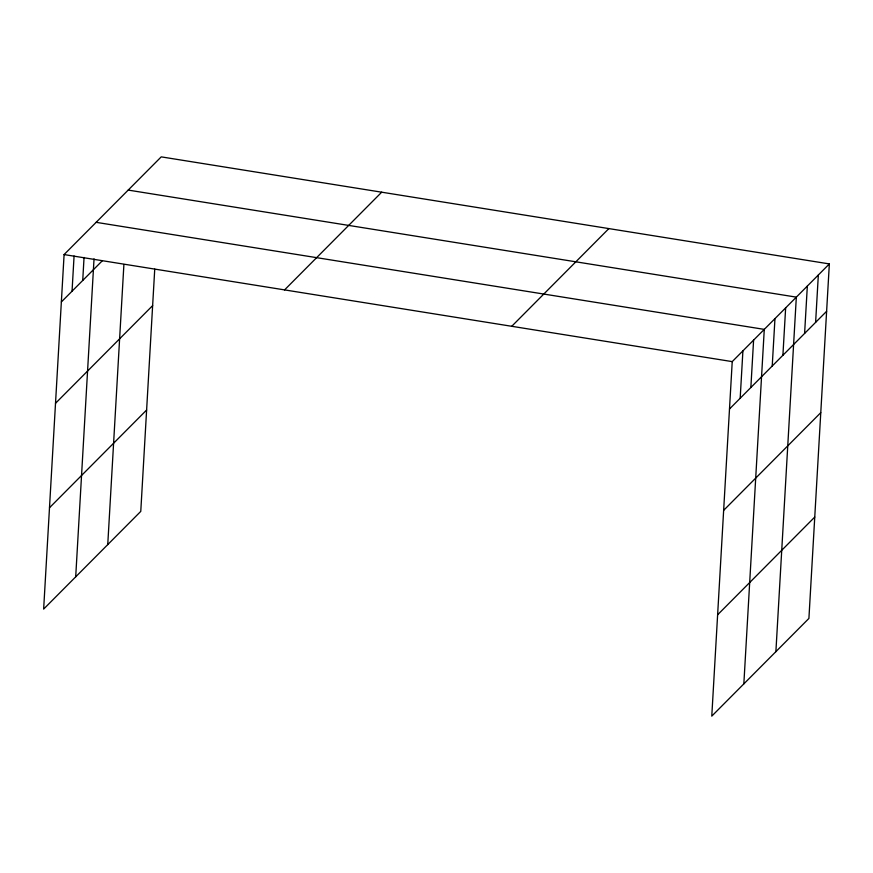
<?xml version="1.0" encoding="UTF-8"?>
<svg xmlns="http://www.w3.org/2000/svg" width="873" height="873" viewBox="0 0 873 873"><rect width="100%" height="100%" fill="white"/><g stroke="black" fill="none" stroke-linecap="round" stroke-linejoin="round"><path stroke-width="1.31" d="M829.35 263.919L732.229 361.618L711.779 716.133L808.911 618.433L829.35 263.919L161.221 156.867L64.089 254.567L43.65 609.081L140.771 511.382L154.739 269.113M72.044 291.2L74.074 256.007M82.728 280.462L84.048 257.448M75.7 576.835L94.033 258.877M107.75 544.599L123.901 264.497M740.173 398.252L742.912 350.87M750.856 387.514L753.595 340.132M743.84 683.886L764.279 329.383L96.139 222.331M772.223 366.016L774.962 318.634M782.906 355.267L785.645 307.885M775.89 651.651L796.329 297.136L128.189 190.085M804.6 333.453L807.339 286.071M815.611 322.377L818.339 274.995M61.361 301.949L102.316 260.754M55.512 403.304L152.644 305.605M49.499 507.726L146.62 410.026M284.576 289.901L381.697 192.191M511.742 326.295L608.863 228.595M729.49 409.001L826.622 311.301M723.652 510.356L820.773 412.656M717.628 614.778L814.749 517.078M64.089 254.567L732.229 361.618"/></g></svg>
